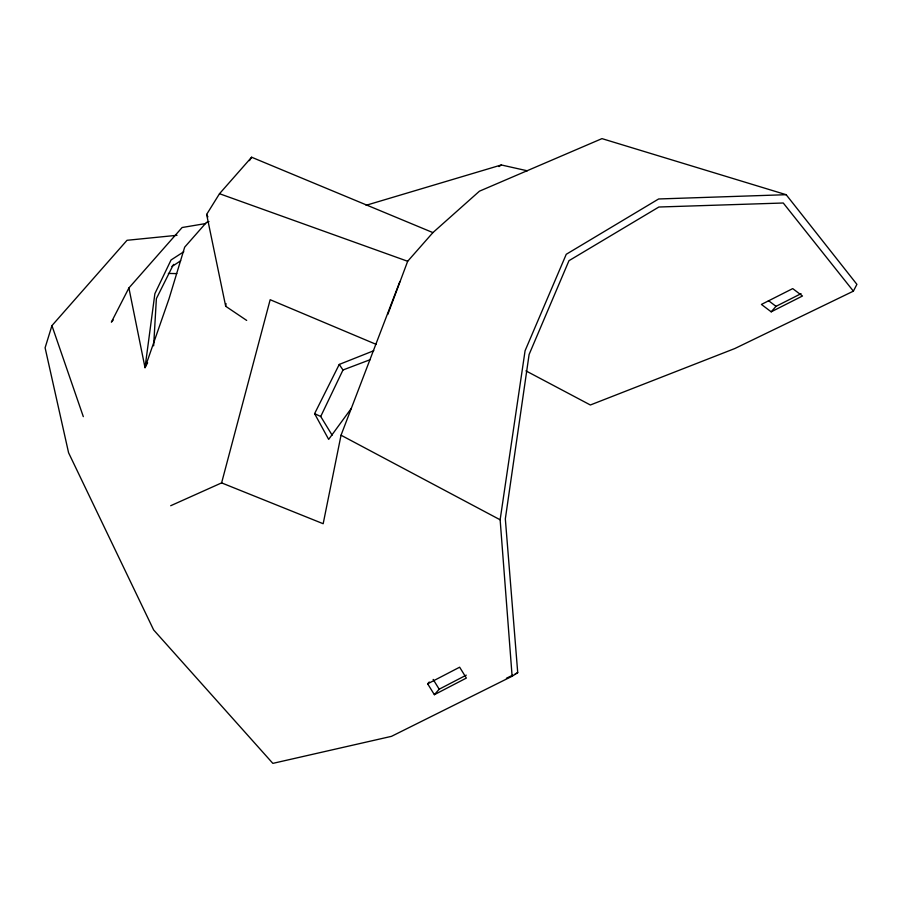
<?xml version="1.0" encoding="UTF-8"?>
<svg xmlns="http://www.w3.org/2000/svg" width="902" height="902" viewBox="0 0 902 902"><rect width="100%" height="100%" fill="white"/><g stroke="black" fill="none" stroke-linecap="round" stroke-linejoin="round"><path stroke-width="1.35" d="M153.644 345.816L156.384 298.607L172.632 266.113L180.671 260.757M246.686 320.424L225.692 306.274L225.996 303.546M177.017 235.298L127.024 240.293L51.933 325.633L45.1 347.789L68.586 452.77L153.633 629.923L272.844 763.374L391.479 736.348L512.111 676.252L500.136 519.789L525.077 350.754L566.253 254.285L658.64 198.97L786.161 194.697L856.9 284.355L853.382 291.154L734.814 348.533L590.359 404.987L525.945 370.88M387.792 314.415L407.67 261.276L432.915 232.603L479.436 191.19L601.972 138.626L786.161 194.697M399.812 281.672L341.035 435.215L323.175 523.724L221.61 482.886L170.692 505.729M221.61 482.886L270.172 299.712L376.281 344.417M332.139 435.192L320.717 416.498L342.985 369.989L370.045 359.729M351.363 408.324L328.666 439.398L314.595 413.657L339.242 364.431L373.789 350.709M205.69 223.549L182.114 227.518L128.896 287.975L111.374 322.127L113.235 320.018M147.624 362.784L145.019 367.666L128.896 287.975M225.692 306.274L206.637 214.428L219.502 193.716L251.613 157.23L432.915 232.603M249.448 160.635L251.613 157.23M171.955 266.473L173.804 264.365M427.661 683.817L459.648 667.198L466.357 678.067L434.369 694.687L427.661 683.817L429.262 681.991M434.369 694.687L439.195 689.207L466.255 675.147M771.199 311.821L802.487 296.003L792.711 288.606L761.423 304.436L771.199 311.821L776.013 306.342L801.044 293.691M499.009 166.566L501.32 164.965L527.298 170.794M183.782 251.748L171.053 259.979L154.885 293.657L145.019 367.666L169.035 298.742L184.673 247.159L206.4 222.456L209.005 221.61M512.111 676.252L517.725 672.667L505.334 518.887L529.102 354.486L568.97 260.689L658.866 207.02L783.263 203.006L853.382 291.154M506.428 678.259L512.697 675.147M515.211 673.907L517.725 672.667M366.088 205.295L501.32 164.965M168.358 273.43L176.781 273.61M219.502 193.716L407.67 261.276M314.595 413.657L320.717 416.498M341.035 435.215L500.136 519.789M768.425 300.591L776.013 306.342M339.242 364.431L342.985 369.989M433.152 679.42L439.195 689.207M206.637 214.428L207.911 216.897M51.933 325.633L83.311 416.634"/></g></svg>
